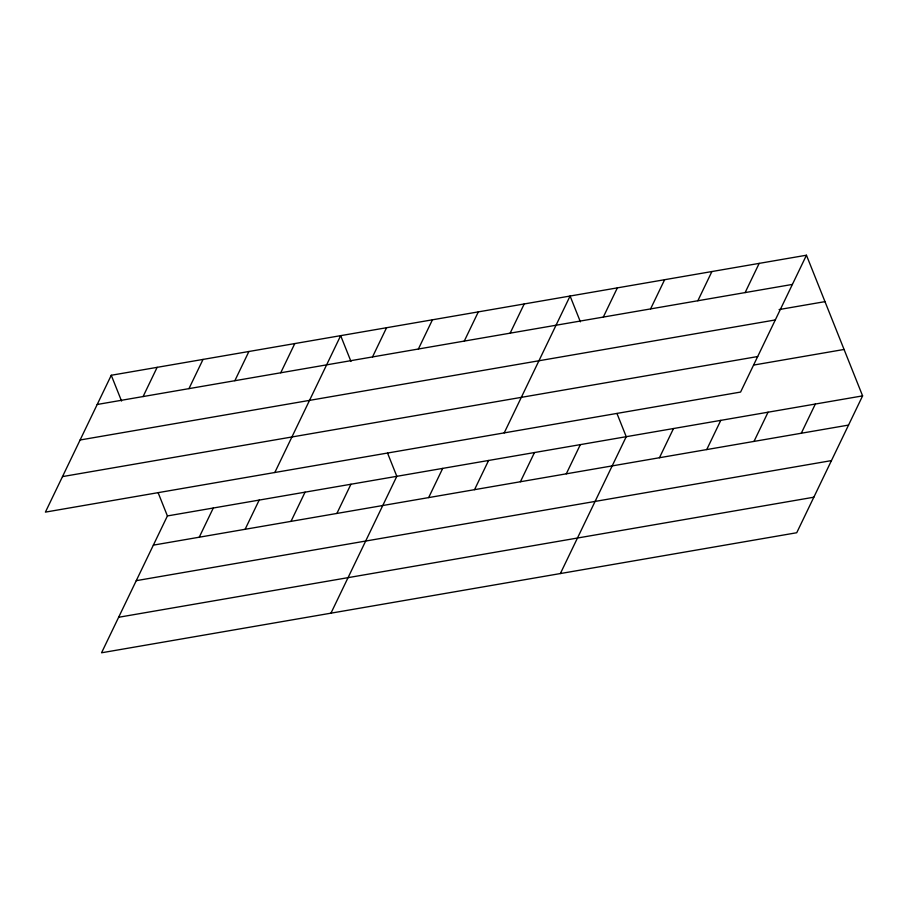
<?xml version="1.0" encoding="UTF-8"?>
<svg xmlns="http://www.w3.org/2000/svg" width="908" height="908" viewBox="0 0 908 908"><rect width="100%" height="100%" fill="white"/><g stroke="black" fill="none" stroke-linecap="round" stroke-linejoin="round"><path stroke-width="1.36" d="M111.264 375.265L45.4 512.123L740.587 392.063L806.452 255.216L111.264 375.265L121.558 401.064M143.089 396.558L157.141 367.343M188.966 388.624L203.029 359.42M158.14 492.726L167.412 515.937L101.548 652.784L796.736 532.735L862.6 395.877L806.452 255.216M234.854 380.702L248.906 351.498M199.238 537.218L213.289 508.015M280.731 372.779L294.794 343.576M245.115 529.296L259.177 500.092M274.818 472.501L340.67 335.654L350.965 361.441M291.003 521.374L305.054 492.17M372.507 356.935L386.558 327.731M336.879 513.451L350.942 484.236M418.384 349.012L432.435 319.809M330.955 613.172L396.819 476.314L387.557 453.103M464.272 341.09L478.323 311.875M428.644 497.595L442.707 468.392M510.148 333.157L524.211 303.953M474.532 489.673L488.583 460.469M504.224 432.878L570.088 296.031L580.382 321.818M520.409 481.751L534.471 452.547M603.309 317.074L617.361 287.87M566.297 473.828L580.348 444.625M650.582 308.913L664.633 279.709M560.372 573.55L626.236 436.703L616.975 413.492M697.855 300.741L711.906 271.537M659.446 457.745L673.509 428.531M745.128 292.58L759.179 263.377M706.73 449.574L720.782 420.37M754.003 441.413L768.055 412.209M801.276 433.252L815.327 404.049M97.201 404.48L792.4 284.42M779.098 309.56L824.986 301.638M80.108 439.994L775.307 319.945M62.493 476.598L757.692 356.538M753.697 365.061L844.077 349.455M167.412 515.937L862.6 395.877M153.35 545.14L848.549 425.08M136.257 580.666L831.444 460.606M118.642 617.27L813.829 497.209"/></g></svg>
